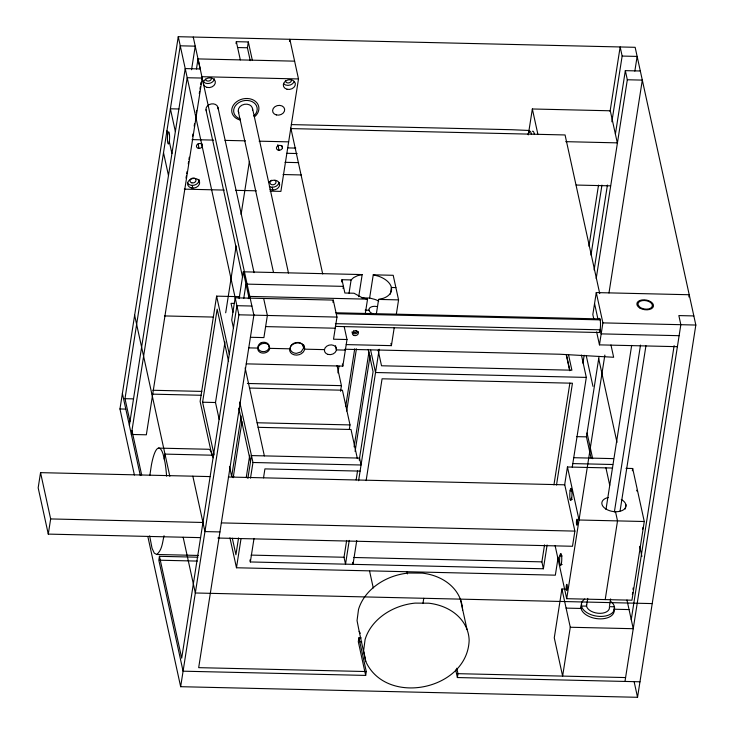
<?xml version="1.0" encoding="UTF-8"?>
<svg xmlns="http://www.w3.org/2000/svg" width="734" height="734" viewBox="0 0 734 734"><rect width="100%" height="100%" fill="white"/><g stroke="black" fill="none" stroke-linecap="round" stroke-linejoin="round"><path stroke-width="1.1" d="M149.883 475.164L151.424 464.952A53.233 9.57 -88.7 0 1 163.15 454.337L165.003 462.42A53.233 9.57 -88.7 0 1 166.59 476.146M164.058 535.719C162.462 542.105 162.232 550.087 156.727 554.482L154.268 553.133L152.039 548.252L149.653 535.884M210.007 476.586L40.544 472.65L38.168 487.816L48.279 534.104L200.575 537.637M48.279 534.104L50.655 518.938L40.544 472.65M134.405 475.036L119.963 408.957L178.261 36.7L635.149 47.306L695.832 325.043L637.543 697.3L180.656 686.694L147.864 536.627M129.973 421.463L124.991 398.681L180.252 45.811L178.261 36.7M129.368 425.344L185.225 68.592L180.252 45.811L195.244 46.159L191.546 69.748M131.358 434.455L187.216 77.703L185.225 68.592L200.217 68.941L253.881 315.152M196.446 69.024L198.024 58.913L193.253 37.049M186.032 178.151L186.372 175.958M186.72 173.756L187.06 171.563M188.271 163.865L188.61 161.663M188.959 159.462L189.299 157.26M192.592 136.24L192.941 133.992M194.18 126.129L194.528 123.881M195.583 117.146L195.932 114.899M196.29 112.651L196.639 110.403M199.281 93.557L199.63 91.31M199.978 89.062L200.336 86.814M200.685 84.575L201.033 82.327M201.566 78.951L201.914 76.712L298.499 78.951L280.893 191.391L269.974 191.134M164.223 458.998L164.985 454.107L213.787 455.245M236.036 43.618L236.339 41.673L248.331 41.957L252.322 60.179M197.941 557.207L159.434 556.317L158.828 560.189L183.078 671.179L365.67 675.418L366.275 671.546L358.908 637.809L361.201 637.864M250.239 60.638L247.422 47.765L248.331 41.957M239.724 296.674L216.613 296.141L200.125 401.415L211.998 455.759M214.062 454.713L202.593 402.223L217.163 309.152L228.604 361.486M225.696 312.785L236.155 245.954M241.101 214.383L249.404 161.379M219.172 419.316L215.502 402.516L224.98 341.971M239.11 298.6L243.303 271.809L362.183 274.571L358.715 296.674M180.656 686.694L238.889 314.803L187.216 77.74L202.208 78.052L146.341 434.803L132.423 434.482M243.743 298.454L245.991 284.104L343.42 286.37L343.081 288.545M248.321 298.655L248.679 296.398L243.303 271.809M289.48 41.535L289.838 39.287L298.499 78.951M253.936 314.785L198.675 667.656L366.275 671.546M233.935 476.559L231.669 476.504L241.156 415.958M233.192 477.696L241.972 421.637M246.22 477.66L249.734 455.236M238.559 537.939L235.926 554.757L232.302 538.178M247.863 478.504L251.45 455.585L359.55 458.089L361.055 464.998L252.964 462.493L239.761 402.067M558.179 557.097L555.344 575.172L236.476 567.767L241.036 538.628M250.505 478.164L252.964 462.493M547.114 545.004L543.389 568.767L250.34 561.96L254.028 538.417M263.515 477.871L264.919 468.898L360.1 471.109M332.915 302.316L333.264 300.087L235.174 297.811L231.715 319.941L233.43 327.823M341.622 281.929L341.971 279.718L351.118 279.929L353.595 277.626L357.495 275.7L362.183 274.571M333.264 300.087L336.979 317.079L333.511 339.209L346.998 339.521L342.842 366.101L246.248 363.862M349.045 293.187L351.118 279.929M337.924 372.9L338.989 366.11M340.548 391.259L341.429 385.653L337.025 365.495M345.686 406.48L354.724 348.778M346.687 411.04L356.43 348.815M365.303 313.528L367.55 299.16L362.321 297.802L354.027 293.233L344.879 293.022L341.971 279.718M361.871 297.857L369.624 298.032L373.257 274.828L393.204 275.296L398.571 299.885L396.305 314.391M349.311 429.408L350.008 424.922L342.42 390.213L249.505 388.047M354.091 446.887L368.973 351.852M376.377 313.785L378.625 299.417L383.313 298.288A21.341 12.478 8.9 0 0 378.487 276.195L373.257 274.828M355.091 451.438L370.147 355.274M349.246 540.408L345.531 564.171L344.017 557.262L346.65 540.444M356.137 479.898L357.541 470.925M359.229 460.126L373.074 371.716L368.211 349.448M358.587 480.742L379.184 349.246M390.35 294.114L391.387 287.48L395.883 287.59M356.742 540.582L353.017 564.345L352.586 562.372M366.128 480.623L382.075 378.799L572.447 383.212L556.5 485.036M346.228 344.595L391.406 345.641L394.204 327.786M358.908 637.809L358.302 641.69L365.67 675.418M423.004 603.164L423.775 598.283M528.296 134.863L532.352 108.981L610.293 110.788L617.386 143.222M639.965 681.785L457.383 677.546L457.988 673.674L456.796 668.234M588.952 246.239L598.522 185.096M610.046 111.495L620.157 46.958L622.148 56.068L611.853 121.798M543.389 568.767L541.885 561.859L544.536 544.885M553.931 484.917L569.878 383.093M590.98 255.093L601.944 185.106M594.118 269.974L607.422 185.032M615.395 134.111L625.331 70.647L640.323 70.996M582.943 363.192L584.172 355.293M596.191 278.59L627.322 79.758L625.331 70.647M612.624 468.035L567.446 466.989L564.703 484.532L574.878 531.104L572.502 546.27L217.851 538.04M688.868 296.94L689.217 294.738L596.274 292.582L592.833 314.565L593.778 318.895M572.263 467.099L586.31 377.404L581.438 355.082M634.837 71.115L637.14 56.417L622.148 56.068M677.399 346.677L599.458 344.87L602.898 322.887L596.274 292.582M561.914 588.98L554.271 637.828L562.629 676.106L570.281 627.249L561.914 588.98L565.354 589.063M591.09 458.08L586.448 436.858L599.054 356.385M608.981 292.976L642.314 80.107L627.322 79.758M626.001 468.347L632.69 468.503L644.269 521.516L631.946 600.21L566.703 598.696L604.862 355.063M587.75 598.384L586.539 606.137L581.466 606.018L581.089 608.458L566.097 608.11M605.981 509.433L631.671 345.393M614.367 512.02L628.295 423.059M628.377 422.536L640.507 345.09M605.201 599.595L617.523 520.892L615.514 511.726M620.083 510.892L645.948 345.723M609.55 605.559L610.596 598.907M625.249 508.983L625.918 504.717M632.341 470.751L632.69 468.503M581.704 604.256A16.763 9.808 8.9 0 0 596.146 618.551A16.763 9.808 8.9 0 0 614.064 609.229L614.45 606.789L609.385 606.669A11.616 6.79 8.9 0 1 597.971 613.248A11.616 6.79 8.9 0 1 586.53 604.348M631.249 619.597L674.142 345.631M624.983 681.446L680.84 324.694L678.849 315.583L693.841 315.932M257.808 348.081L258.212 346.824A6.092 4.826 -12.3 0 1 268.58 344.861L269.8 348.356A6.092 4.826 -12.3 0 1 263.038 353.109A6.092 4.826 -12.3 0 1 257.808 348.081L248.753 347.87M289.618 348.815L291.104 345.787A7.624 6.028 -12.3 0 1 301.692 343.796L303.096 344.796A7.624 6.028 -12.3 0 1 299.105 354.706A7.624 6.028 -12.3 0 1 289.618 348.815L269.8 348.356M303.637 348.063L301.05 351.907L296.435 353.366A7.257 5.744 -12.3 0 1 290.214 348.898L290.6 346.338A6.863 5.422 -12.3 0 1 302.27 344.136L303.16 345.301L303.637 348.063L302.922 344.815M253.652 115.981L254.808 114.954A11.891 9.404 -12.3 0 0 252.001 101.567A11.891 9.404 -12.3 0 0 235.275 105.935A11.891 9.404 -12.3 0 0 240.027 118.816M237.614 47.545L247.422 47.765M198.024 58.913L200.217 68.978L198.024 58.913L294.618 61.161M178.958 108.99L170.389 108.788L175.371 131.57M291.37 124.597L511.635 129.707L528.985 130.468L529.407 132.414M290.939 128.588L565.07 134.955L599.733 293.591M565.721 141.662L617.303 142.864M192.069 139.607L213.658 140.111M225.017 140.377L245.468 140.845M259.111 141.167L288.655 141.855M287.783 147.901L295.793 148.094M286.875 153.296L297.142 153.534M284.957 162.315L298.674 162.636M283.04 174.527L301.344 174.949M576.19 185.051L610.578 185.849M184.307 189.143L224.283 190.078M235.706 190.335L256.267 190.812M248.679 296.398L367.55 299.16M378.625 299.417L398.571 299.885M234.43 303.426L231.036 303.344L232.981 312.253M251.89 306.032L236.898 305.693L181.702 658.196L159.434 556.317M365.165 310.161L369.018 310.253M335.915 312.776L599.889 318.905M336.374 313.739L600.348 319.868M602.898 322.887L695.832 325.043M238.889 314.803L336.979 317.079M164.471 315.932L213.548 317.079M335.374 323.666L600.485 329.814M335.319 326.401L599.293 332.53M679.124 335.686L601.174 333.878L600.173 329.3M265.625 326.602L335.227 328.217M250.413 337.282L263.901 337.594L267.369 315.464L263.662 298.472M344.842 349.246L559.95 354.238L613.652 357.265L610.963 344.98M324.437 349.632L304.61 349.164L303.665 344.842M345.338 350.109L336.429 349.907L335.502 345.659M586.31 377.404L375.542 372.514L370.652 350.155M247.376 383.469L341.429 385.653M152.81 390.268L201.841 391.406M152.066 394.14L201.134 395.277M124.991 398.681L133.56 398.883M202.593 402.223L215.502 402.516M119.963 408.957L125.679 409.095M257.093 422.766L350.008 424.922M258.084 427.326L351.008 429.482L357.366 458.603M576.814 436.638L586.448 436.858M158.471 448.107L207.961 449.254A53.233 9.57 -88.7 0 1 212.649 455.484L213.181 457.814M574.116 457.713L613.496 458.631M572.639 463.576L612.716 464.503M228.311 477.008L564.767 484.816M570.089 490.743L572.337 490.789M570.125 499.267L572.373 499.322M644.269 521.516L579.034 520.002L567.446 466.989M50.655 518.938L202.951 522.47M221.374 522.902L574.878 531.104M219.934 531.93L204.942 531.581L192.84 476.183M559.886 555.922L562.134 555.968M251.101 555.106L344.017 557.262M353.788 557.491L541.885 561.859M156.727 554.482L198.345 555.445M559.914 564.446L562.161 564.501M159.966 560.216L197.336 561.088M652.214 603.587L195.327 592.98L183.161 537.288M614.064 609.229L629.056 609.578M570.281 627.249L633.24 628.708L626.964 600.008M359.449 641.718L361.734 641.773M457.988 673.674L625.588 677.565M369.624 298.032L374.845 299.399A21.341 12.478 8.9 0 1 378.744 301.05M462.567 610.156A53.233 42.104 -12.3 0 0 422.233 573.116L408.535 573.025A53.233 42.104 -12.3 0 0 358.513 609.459L357.045 620.597L359.174 631.378L360.293 633.323M365.752 661.472C386.469 706.925 467.595 689.877 469.145 640.241A53.233 42.104 -12.3 0 0 428.803 603.201L415.105 603.109A53.233 42.104 -12.3 0 0 365.092 639.543L363.624 650.682L365.752 661.472L359.174 631.378M594.558 303.573L597.907 318.905M596.614 331.878L599.458 344.87M598.696 358.651L616.991 442.391M639.718 546.371L641.911 556.436M532.352 108.981L537.912 134.414M586.347 356.1L592.962 386.35M605.935 467.879L609.725 485.229M587.053 432.977L592.668 458.667M568.492 354.614L571.896 370.202L381.524 365.78L378.12 350.191M566.382 354.449L569.804 370.129M566.29 355.027L569.712 370.707M634.112 681.62L637.543 697.3M555.124 545.683L566.703 598.696M460.438 599.375L467.017 629.46M390.919 343.402L391.406 345.641M455.713 669.931L457.383 677.546M407.04 571.731L407.508 573.887M344.218 326.777L346.998 339.521M290.82 128.028L322.703 273.966M342.374 363.972L342.842 366.101M281.939 145.644L282.425 147.873M277.828 144.671L279.048 150.25M369.597 571.153L373.257 587.934M279.59 185.225L278.984 182.5A6.092 4.826 -12.3 0 1 269.332 186.519M272.231 187.243L272.828 189.978M252.56 108.614L288.49 273.066M236.339 41.673L240.321 59.894M238.293 111.302L273.498 272.406M217.998 107.577L254.065 272.644M206.015 109.834L242.651 277.489M201.942 143.791L202.428 146.011M198.079 143.928L199.052 148.387M245.147 367.927L264.359 455.878M198.987 180.637L199.593 183.372M216.613 296.141L229.283 354.118M192.235 185.381L192.831 188.115M238.816 408.242L250.496 461.686M166.948 130.771L167.71 134.276M169.306 141.561A6.092 1.092 -88.7 0 1 167.453 140.332A6.092 1.092 -88.7 0 1 168.774 131.863A6.092 1.092 -88.7 0 1 169.306 141.561L171.921 153.553M163.508 152.755L168.481 175.536M229.467 466.429L231.669 476.504M249.909 559.987L250.34 561.96M229.935 537.829L236.476 567.767M134.643 315.244L169.829 476.293M131.964 430.574L141.671 475.008M122.395 393.452L140.332 475.559M373.166 313.886A6.863 4.009 8.9 0 1 369.193 308.693A6.863 4.009 8.9 0 1 376.643 306.491M357.972 331.447A3.046 2.413 -12.3 0 1 354.981 333.805A3.046 2.413 -12.3 0 1 351.981 331.942M356.164 330.539A1.523 1.202 -12.3 0 1 355.999 332.19A1.523 1.202 -12.3 0 1 353.953 332.355A1.523 1.202 -12.3 0 1 353.77 330.74M238.789 112.724A7.257 5.744 -12.3 0 1 244.459 104.292A7.257 5.744 -12.3 0 1 252.56 110.118M206.428 111.027A6.092 4.826 -12.3 0 1 211.19 103.953A6.092 4.826 -12.3 0 1 217.998 108.843M294.031 81.896A6.092 4.826 -12.3 0 1 283.654 83.85M291.435 79.933A3.046 2.413 -12.3 0 1 288.453 82.924A3.046 2.413 -12.3 0 1 285.443 80.428M214.438 78.777A6.092 4.826 -12.3 0 1 209.254 83.392A6.092 4.826 -12.3 0 1 202.868 80.96M211.227 77.483A3.046 2.413 -12.3 0 1 209.236 80.924A3.046 2.413 -12.3 0 1 205.447 79.208M268.782 182.527A6.092 4.826 -12.3 0 1 277.25 180.931A6.092 4.826 -12.3 0 1 278.397 187.656A6.092 4.826 -12.3 0 1 269.928 189.253M240.165 120.018A13.717 10.845 -12.3 0 1 233.614 104.834A13.717 10.845 -12.3 0 1 253.872 100.292A13.717 10.845 -12.3 0 1 254.542 116.789M198.987 179.371A6.092 4.826 -12.3 0 1 194.583 185.069A6.092 4.826 -12.3 0 1 187.418 182.821M274.819 180.28A3.046 2.413 -12.3 0 1 275.039 183.977A3.046 2.413 -12.3 0 1 270.451 183.876A3.046 2.413 -12.3 0 1 271.828 180.206M532.407 131.322A15.212 2.734 -88.7 0 1 534.37 134.184M528.04 134.359A15.212 2.734 -88.7 0 1 531.37 134.111M611.147 601.724A16.763 9.808 8.9 0 1 609.211 614.835A16.763 9.808 8.9 0 1 586.732 612.551A16.763 9.808 8.9 0 1 584.75 599.045M621.276 499.478A12.194 7.129 8.9 0 1 622.368 510.451A12.194 7.129 8.9 0 1 604.128 507.653A12.194 7.129 8.9 0 1 608.33 497.496M633.103 588.026A6.092 1.092 -88.7 0 1 633.075 589.613M632.8 592.54A6.092 1.092 -88.7 0 1 632.313 594.494M643.002 527.361A6.092 1.092 -88.7 0 1 642.516 529.315M636.662 490.239A6.092 1.092 -88.7 0 1 636.892 491.018M598.935 318.895A6.863 1.229 -88.7 0 1 600.504 323.327A6.863 1.229 -88.7 0 1 599.302 331.979M652.324 306.106L651.838 307.142A7.257 4.248 8.9 0 1 639.479 306.849L638.048 304.656A7.257 4.248 8.9 0 1 644.232 300.49A7.257 4.248 8.9 0 1 652.324 304.995L652.324 306.106M261.286 342.705L260.331 343.228A6.092 4.826 -12.3 0 0 258.029 346.641L258.038 347.907A6.092 4.826 -12.3 0 0 264.836 351.531L266.901 350.678A6.092 4.826 -12.3 0 0 269.194 347.265L268.772 344.806A6.092 4.826 -12.3 0 0 262.387 342.374L261.286 342.705M354.219 335.539A3.046 2.413 -12.3 0 0 358.366 332.64A3.046 2.413 -12.3 0 0 353.522 331.429A3.046 2.413 -12.3 0 0 354.219 335.539M276.342 114.935A6.092 4.826 -12.3 0 0 284.627 109.118A6.092 4.826 -12.3 0 0 274.938 106.696A6.092 4.826 -12.3 0 0 276.342 114.935M287.04 89.254A6.092 4.826 -12.3 0 0 295.316 83.447A6.092 4.826 -12.3 0 0 285.627 81.024A6.092 4.826 -12.3 0 0 287.04 89.254M207.043 87.401A6.092 4.826 -12.3 0 0 215.319 81.584A6.092 4.826 -12.3 0 0 205.639 79.162A6.092 4.826 -12.3 0 0 207.043 87.401M198.29 148.286A3.046 2.413 -12.3 0 0 202.428 145.378A3.046 2.413 -12.3 0 0 197.584 144.167A3.046 2.413 -12.3 0 0 198.29 148.286M278.287 150.149A3.046 2.413 -12.3 0 0 282.425 147.24A3.046 2.413 -12.3 0 0 277.58 146.029A3.046 2.413 -12.3 0 0 278.287 150.149M191.299 187.913A6.092 4.826 -12.3 0 0 199.584 182.105A6.092 4.826 -12.3 0 0 189.895 179.683A6.092 4.826 -12.3 0 0 191.299 187.913M191.849 182.839A3.046 2.413 -12.3 0 0 195.987 179.931A3.046 2.413 -12.3 0 0 191.143 178.72A3.046 2.413 -12.3 0 0 191.849 182.839M328.144 354.449A6.092 4.826 -12.3 0 0 336.42 348.641A6.092 4.826 -12.3 0 0 326.731 346.209A6.092 4.826 -12.3 0 0 328.144 354.449M577.364 524.03A3.046 0.55 -88.7 0 0 577.098 519.177A3.046 0.55 -88.7 0 0 576.438 523.406A3.046 0.55 -88.7 0 0 577.364 524.03M567.162 589.209A3.046 0.55 -88.7 0 0 566.896 584.356A3.046 0.55 -88.7 0 0 566.226 588.585A3.046 0.55 -88.7 0 0 567.162 589.209M561.473 563.207A6.092 1.092 -88.7 0 0 560.941 553.509A6.092 1.092 -88.7 0 0 559.62 561.978A6.092 1.092 -88.7 0 0 561.473 563.207M571.685 498.028A6.092 1.092 -88.7 0 0 571.153 488.33A6.092 1.092 -88.7 0 0 569.823 496.799A6.092 1.092 -88.7 0 0 571.685 498.028M640.131 308.234A8.386 4.899 8.9 0 0 653.434 306.307A8.386 4.899 8.9 0 0 641.993 299.94A8.386 4.899 8.9 0 0 640.131 308.234"/></g></svg>
